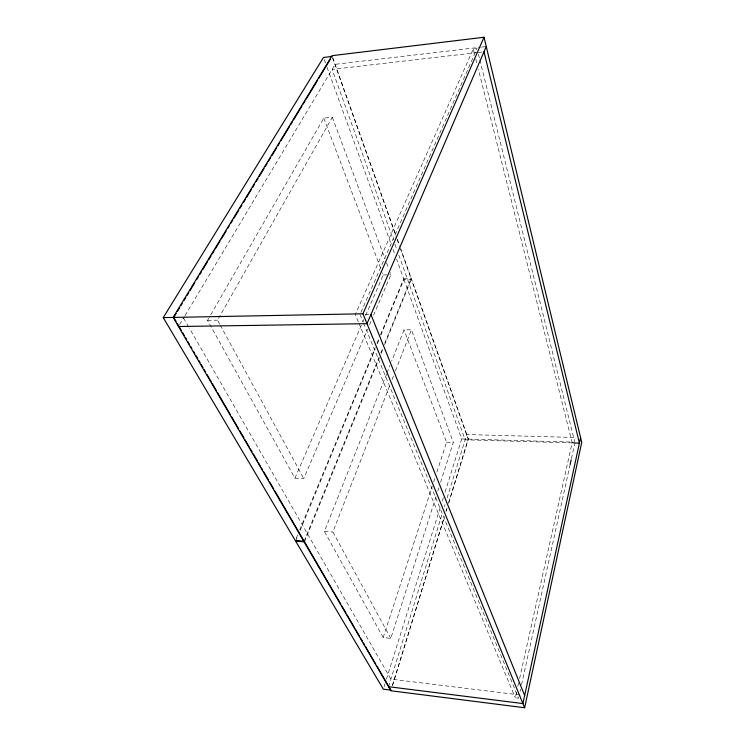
<?xml version="1.0" encoding="UTF-8"?>
<svg xmlns="http://www.w3.org/2000/svg" width="745" height="745" viewBox="0 0 745 745"><rect width="100%" height="100%" fill="white"/><g stroke="black" fill="none" stroke-linecap="round" stroke-linejoin="round"><path stroke-width="0.56" stroke-dasharray="3.73 2.79" d="M520.066 691.36L520.569 689.088M521.575 684.553L570.167 464.331M571.415 458.65L574.674 443.899M363.532 323.097L518.567 698.167L515.307 697.767L516.564 692.096M517.831 686.434L518.585 683.025M519.6 678.49L572.16 442.679L478.392 69.313M392.298 685.689L444.271 516.872M445.985 511.312L447.009 507.988M448.714 502.428L468.205 439.122L411.324 279.245L403.92 279.477L380.853 335.259M392.634 685.232L444.504 516.695M446.208 511.154L446.888 508.937M448.592 503.396L468.382 439.084L400.568 248.346M388.555 686.704L442.306 513.417M444.374 506.749L445.063 504.533M447.13 497.865L466.77 434.549L575.96 437.511M384.02 686.955L385.063 683.631M386.441 679.207L440.546 506.479M442.279 500.938L443.322 497.623M445.054 492.082L461.695 438.935L403.92 279.477M386.571 374.065L324.429 531.427L383.181 637.552L390.799 638.363L436.011 496.654M437.781 491.123L438.842 487.798M440.612 482.266L453.323 442.409L411.417 329.784L404.023 329.877L391.684 361.139M383.181 637.552L432.258 486.345M433.692 481.931L434.763 478.625M436.915 472.004L446.59 442.204L404.023 329.877M390.799 638.363L332.885 531.995L389.998 384.932M392.103 379.531L393.779 375.201M395.455 370.88L411.417 329.784M387 372.994L389.98 365.45M304.519 541.829L379.373 357.805M381.123 353.503L382.874 349.191M384.625 344.888L411.324 279.245M304.137 541.187L379.084 357.134M380.844 352.832L382.595 348.52M384.783 343.138L411.082 278.565L400.577 249.016M296.184 538.402L297.963 534.118M299.741 529.825L375.247 347.459M377.026 343.166L378.805 338.873M380.583 334.579L403.678 278.798L396.573 259.176M295.681 541.196L297.898 535.832M300.123 530.477L375.089 349.2M377.305 343.836L379.084 339.543M208.721 318.32L207.566 320.331L294.927 478.141L303.783 478.551L367.658 329.16M369.483 324.885L371.764 319.549M373.59 315.284L390.929 274.728L390.119 272.558M294.927 478.141L362.424 322.855M362.889 321.793L363.811 319.661M365.665 315.414L383.228 274.989L382.409 272.828M360.915 312.379L477.033 48.574L473.299 49.012L355.281 314.586L358.42 322.101M219.766 324.252L217.54 320.164L332.335 117.272L323.786 118.101L209.298 317.314M179.619 324.634L184.443 316.56M185.039 315.554L335.138 64.331L480.478 47.233M481.624 47.093L486.243 46.553M477.079 52.597L332.121 69.387L393.332 239.843M478.234 52.457L483.989 51.796M383.228 274.989L390.929 274.728M403.678 278.798L411.082 278.565M365.115 314.66L370.935 314.548M207.566 320.331L217.54 320.164M461.695 438.935L468.205 439.122M468.382 439.084L572.495 442.083M572.16 442.679L574.926 442.763M572.486 442.921L465.141 439.801L398.435 254.045M446.59 442.204L453.323 442.409M324.429 531.427L332.885 531.995M520.047 694.964L390.901 679.142L189.36 328.117M183.568 318.031L188.774 327.111M220.324 325.267L303.783 478.551M358.876 323.172L515.307 697.767M359.975 314.502L363.085 322.026M323.786 118.101L380.769 268.498M332.335 117.272L384.867 258.44M386.487 262.789L388.508 268.219M324.28 59.656L325.463 62.925M327.046 67.283L391.041 243.913M393.015 249.361L394.99 254.818M394.906 244.211L396.862 249.677M332.829 57.84L395.893 235.206M397.448 239.583L400.177 247.247M332.447 57.533L396.685 238.074M397.076 239.173L399.022 244.639M473.299 49.012L474.435 53.519M475.85 59.162L477.266 64.806M478.43 54.217L479.557 58.734M479.836 59.87L574.646 441.627"/><path stroke-width="1.12" d="M524.629 707.75L581.743 442.353L483.999 37.25L332.056 55.67L173.157 317.379L390.929 690.773L524.629 707.75L362.936 313.785L483.999 37.25M580.606 437.632L522.915 703.569L388.555 686.704M570.167 464.331L571.164 459.786M486.243 46.553L367.006 323.684L178.493 326.524M174.349 316.42L176.155 313.449M177.357 311.466L179.768 307.489M180.97 305.506L182.171 303.522M183.978 300.542L185.784 297.572M186.986 295.588L188.792 292.608M189.994 290.625L194.817 282.681M196.615 279.71L198.421 276.73M199.632 274.747L201.439 271.767M202.64 269.783L207.455 261.849M208.656 259.865L211.068 255.889M212.269 253.905L214.076 250.935M215.277 248.942L220.092 241.008M221.302 239.024L226.117 231.08M227.923 228.11L229.125 226.126M230.931 223.146L232.738 220.166M233.939 218.183L238.754 210.248M239.965 208.265L241.762 205.285M243.568 202.305L245.375 199.334M246.586 197.341L251.4 189.407M252.602 187.423L254.408 184.443M256.215 181.463L258.021 178.493M259.223 176.509L264.037 168.566M265.239 166.582L267.045 163.602M268.256 161.618L270.659 157.651M271.86 155.668L276.684 147.733M277.885 145.741L279.692 142.77M280.893 140.786L289.321 126.892M290.522 124.909L292.329 121.929M293.53 119.945L301.958 106.051M303.168 104.067L304.975 101.087M306.176 99.104L317.612 80.255M318.813 78.262L330.258 59.414M274.896 491.011L304.137 541.187L295.299 540.553L163.257 317.612L323.488 57.467L332.056 56.434M163.257 317.612L362.936 313.785M573.641 442.958L579.414 443.126L483.989 51.796M174.33 318.422L176.081 321.43M177.254 323.432L181.342 330.463M182.516 332.466L184.266 335.474M185.44 337.485L186.604 339.497M187.777 341.499L189.528 344.507M190.701 346.518L191.875 348.52M193.625 351.538L194.799 353.54M195.963 355.551L197.714 358.559M198.887 360.561L200.06 362.573M201.225 364.575L202.985 367.592M204.149 369.594L205.322 371.606M207.073 374.614L211.17 381.636M212.334 383.647L216.432 390.669M217.596 392.671L230.466 414.751M231.63 416.753L238.651 428.794M239.815 430.806L243.913 437.827M245.077 439.839L249.175 446.86M250.339 448.863L252.099 451.88M253.263 453.882L257.36 460.904M258.524 462.915L260.284 465.923M261.448 467.935L262.622 469.937M263.786 471.948L268.47 479.976M269.634 481.978L273.732 488.999M340.716 603.962L304.519 541.829L295.681 541.196L383.321 689.172L390.929 690.131L376.914 666.086M341.881 605.964L345.969 612.977M347.142 614.979L354.145 627.001M355.309 629.013L359.397 636.025M360.571 638.027L362.321 641.035M363.486 643.037L364.659 645.04M365.823 647.042L375.75 664.074M370.935 314.548L524.657 695.523"/></g></svg>
